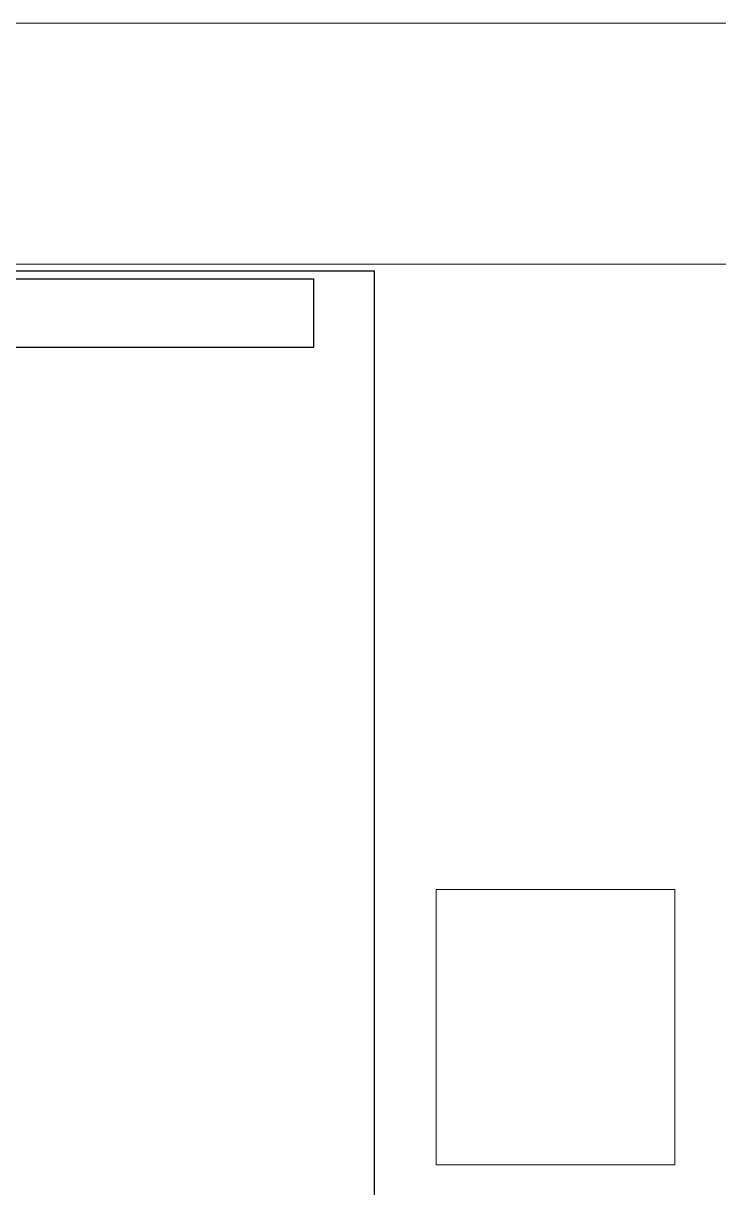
# Model space of a CAD drawing. Header units: inches. Extents: x 0 to 2865, y 0 to 4378.
# Drawn here: x 1731.97 to 1742.08, y 1090.84 to 1107.76 of the extents above; entities that cross this region are included whole.
import ezdxf

# ---------------------------------------------------------------- set-up
doc = ezdxf.new("R2010")
doc.units = ezdxf.units.IN
doc.layers.add('A-WALL', color=113, linetype='Continuous', lineweight=9)
doc.layers.add('I-FURN', color=8, linetype='Continuous')

msp = doc.modelspace()

# ---------------------------------------------------------------- linework, layer by layer
at = {"layer": 'A-WALL', "color": 8, "lineweight": 5, "transparency": 33554636}
for p, q in [((1796.574, 1107.759), (1702.574, 1107.759)), ((1796.574, 1104.258), (1702.574, 1104.258))]:
    msp.add_line(p, q, dxfattribs=at)
at = {"layer": 'I-FURN', "color": 8, "transparency": 33554636}
msp.add_lwpolyline([(1707.074, 1104.165), (1737.074, 1104.165), (1737.074, 1083.511, -0.414214), (1735.71, 1082.148), (1707.074, 1082.148)], format="xyb", close=True, dxfattribs=at)
msp.add_lwpolyline([(1708.193, 1103.049), (1708.193, 1104.049), (1736.193, 1104.049), (1736.193, 1103.049)], close=True, dxfattribs=at)
at = {"layer": 'I-FURN', "color": 8, "lineweight": 5, "transparency": 33554636}
msp.add_lwpolyline([(1737.973, 1091.179), (1737.973, 1095.179), (1741.44, 1095.179), (1741.44, 1091.179)], close=True, dxfattribs=at)

doc.saveas('drawing.dxf')
